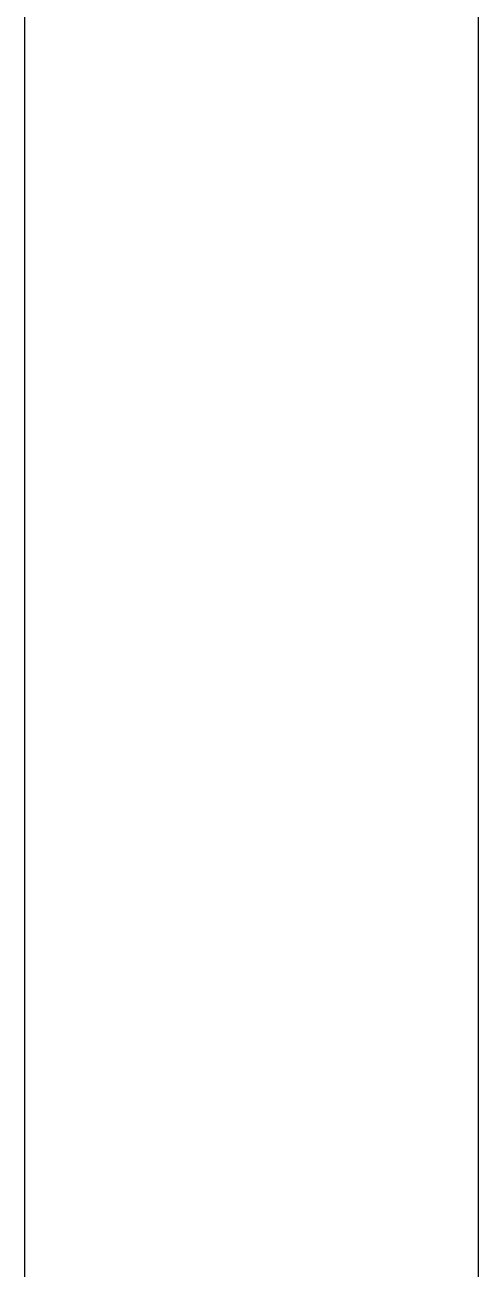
# Model space of a CAD drawing. Extents: x 1 to 47.7, y 0.2 to 33.5.
# Drawn here: x 25.883 to 26.599, y 4.901 to 6.865 of the extents above; entities that cross this region are included whole.
import ezdxf

# ---------------------------------------------------------------- set-up
doc = ezdxf.new("R2010")
doc.units = 0
doc.header["$MEASUREMENT"] = 0
doc.layers.add('3_1__VERTICAL_RACK__V', color=7, linetype='CONTINUOUS')
doc.layers.add('3_2__VERTICAL_PANEL__4', color=7, linetype='CONTINUOUS')

msp = doc.modelspace()

# ---------------------------------------------------------------- linework, layer by layer
at = {"layer": '3_1__VERTICAL_RACK__V'}
msp.add_lwpolyline([(25.8827, 4.8483), (25.8827, 4.9216), (25.8827, 4.9957), (25.8827, 5.0706), (25.8827, 5.1463), (25.8827, 5.2228), (25.8827, 5.3001), (25.8827, 5.3781), (25.8827, 5.4569), (25.8827, 5.5365), (25.8827, 5.6168), (25.8827, 5.6978), (25.8827, 5.7795), (25.8827, 5.8619), (25.8827, 5.945), (25.8827, 6.0287), (25.8827, 6.1132), (25.8827, 6.1982), (25.8827, 6.2839), (25.8827, 6.3702), (25.8827, 6.4571), (25.8827, 6.5446), (25.8827, 6.6327), (25.8827, 6.7214), (25.8827, 6.8106), (25.8827, 6.9906)], dxfattribs=at)
at = {"layer": '3_2__VERTICAL_PANEL__4'}
msp.add_lwpolyline([(26.5991, 6.8858), (26.5991, 6.7818), (26.5991, 6.6785), (26.5991, 6.5756), (26.5991, 6.4734), (26.5991, 6.3717), (26.5991, 6.2707), (26.5991, 6.1702), (26.5991, 6.0704), (26.5991, 5.9712), (26.5991, 5.8727), (26.5991, 5.7748), (26.5991, 5.6777), (26.5991, 5.5812), (26.5991, 5.4854), (26.5991, 5.3904), (26.5991, 5.2961), (26.5991, 5.2026), (26.5991, 5.1098), (26.5991, 5.0178), (26.5991, 4.9266), (26.5991, 4.8362)], dxfattribs=at)

doc.saveas('drawing.dxf')
